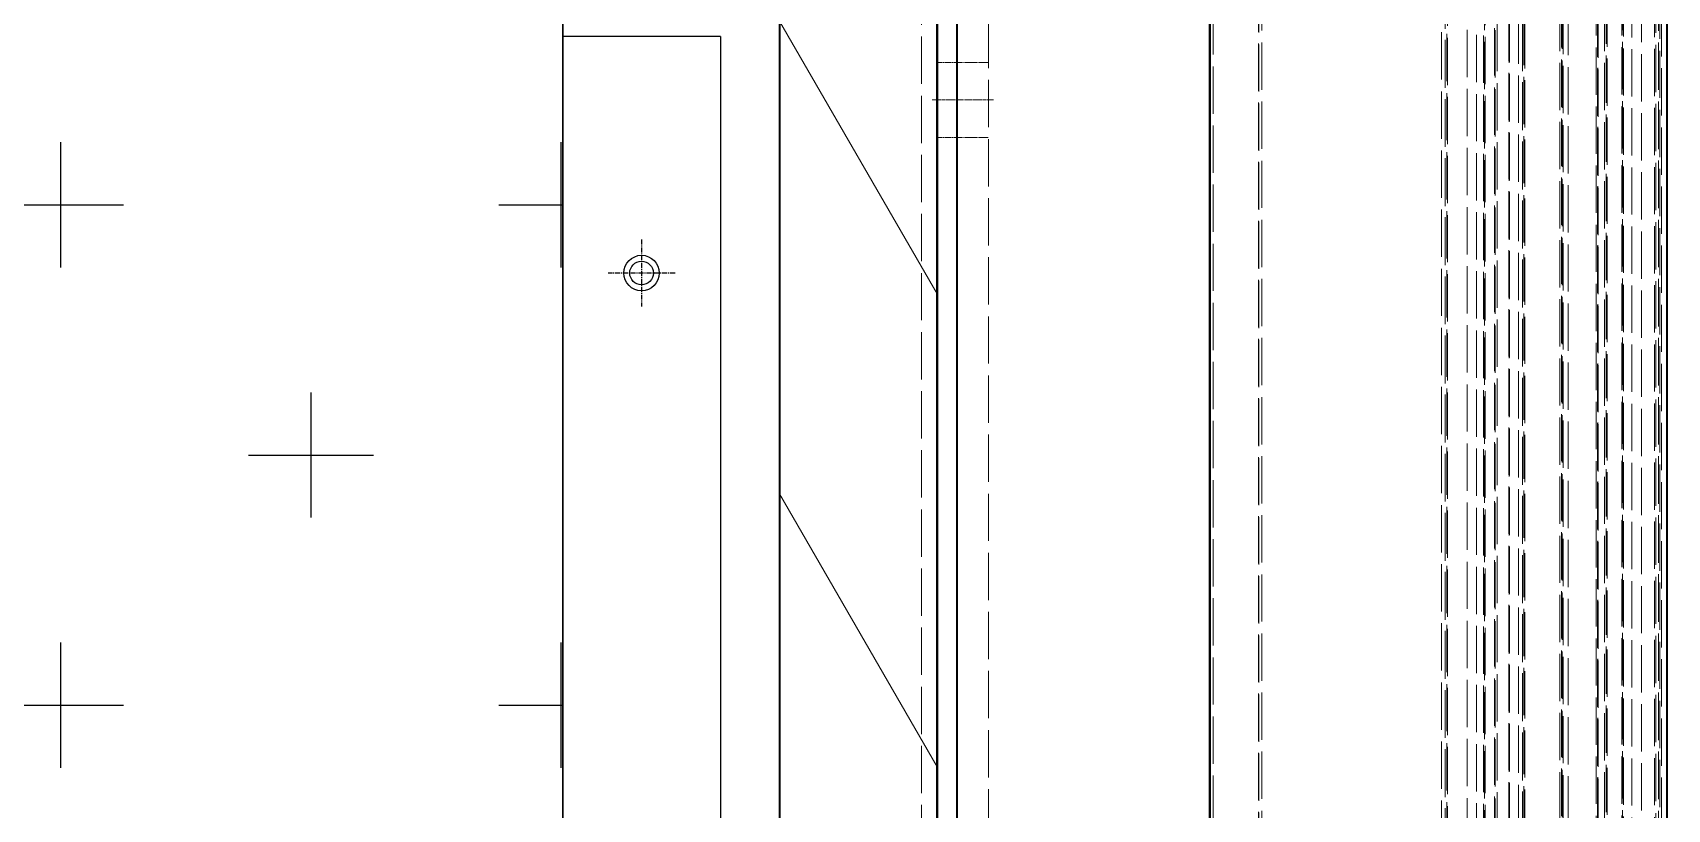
# Model space of a CAD drawing. Header units: millimetres. Extents: x 2113 to 34376, y 2901 to 25715.
# Drawn here: x 13423.9 to 13838.7, y 11868.1 to 12065.2 of the extents above; entities that cross this region are included whole.
import ezdxf

# ---------------------------------------------------------------- set-up
doc = ezdxf.new("R2010")
doc.units = ezdxf.units.MM
for name, pattern in [('CENTER', [2, 1.25, -0.25, 0.25, -0.25]), ('DASHDOT', [18.5, 12, -3, 0.5, -3]), ('DASHED', [15, 12, -3])]:
    doc.linetypes.add(name, pattern=pattern)
doc.layers.add('center', color=1, linetype='CENTER')

# ---------------------------------------------------------------- blocks, each defined once
blk = doc.blocks.new('A$C55E021B5')
at = {"color": 7, "lineweight": 35}
for p, q in [((1375, 38.5), (1375, 2102.5)), ((1415, 2102.5), (1415, 38.5)), ((1370, 2070.5), (1370, 209.79)), ((1370, 2070.5), (1370, 209.79)), ((1375, 70.5), (1375, 2070.5)), ((1375, 2070.5), (1375, 209.79)), ((1189.73, 265.45), (1189.73, 907.45)), ((1305.81, 385.67), (1305.81, 698.22))]:
    blk.add_line(p, q, dxfattribs=at)
at = {"color": 7, "linetype": 'DASHED', "lineweight": 13}
for p, q in [((1362, 2074.5), (1362, 66.5)), ((1370, 2074.5), (1370, 66.5)), ((1379, 1050.5), (1379, 38.5)), ((1304.99, 385.95), (1304.99, 1035.81)), ((1292.61, 377.02), (1292.61, 1028.38)), ((1293.34, 376.54), (1293.34, 1027.98)), ((1293.45, 376.76), (1293.45, 1028.16)), ((1216.42, 312.42), (1216.42, 970.94)), ((1216.54, 312.72), (1216.54, 971.23)), ((1214.86, 310.78), (1214.86, 969.39)), ((1216.14, 311.06), (1216.14, 969.65)), ((1217.02, 311.84), (1217.02, 970.4)), ((1245.65, 304.19), (1245.65, 963.09)), ((1247.01, 304.6), (1247.01, 963.48)), ((1245.51, 303.22), (1245.51, 962.16)), ((1246.08, 302.49), (1246.08, 961.45)), ((1246.12, 302.65), (1246.12, 961.61)), ((1205.03, 297.95), (1205.03, 957.05)), ((1205.29, 298.7), (1205.29, 957.77)), ((1205.69, 296.81), (1205.69, 955.93)), ((1207.26, 295.15), (1207.26, 954.3)), ((1207.33, 295.57), (1207.33, 954.72)), ((1207.44, 295.38), (1207.44, 954.53)), ((1201.1, 287.15), (1201.1, 946.37)), ((1235.96, 288.49), (1235.96, 947.71)), ((1235.96, 288.45), (1235.96, 947.68)), ((1236.1, 287.15), (1236.1, 946.37)), ((1236.38, 288.78), (1236.38, 948.01)), ((1238.11, 288.94), (1238.11, 948.17)), ((1240.54, 290.24), (1240.54, 949.45)), ((1196.27, 284.06), (1196.27, 943.27)), ((1198.7, 285.32), (1198.7, 944.55)), ((1200.81, 285.52), (1200.81, 944.74)), ((1201.23, 285.85), (1201.23, 945.07)), ((1201.24, 285.81), (1201.24, 945.03)), ((1229.76, 279.07), (1229.76, 938.22)), ((1229.87, 278.89), (1229.87, 938.03)), ((1229.93, 279.29), (1229.93, 938.44)), ((1232.89, 276.7), (1232.89, 935.79)), ((1233.45, 275.15), (1233.45, 934.2)), ((1233.55, 275.61), (1233.55, 934.67)), ((1192, 271.96), (1192, 930.9)), ((1192.01, 272.03), (1192.01, 930.97)), ((1192.61, 271.43), (1192.61, 930.35)), ((1193, 270.4), (1193, 929.28)), ((1191.61, 269.93), (1191.61, 928.79)), ((1191.23, 265.46), (1191.23, 924.1)), ((1225.91, 262.42), (1225.91, 920.89)), ((1226.18, 263.27), (1226.18, 921.79)), ((1227.53, 263.62), (1227.53, 922.15)), ((1226.47, 261.74), (1226.47, 920.16)), ((1226.51, 261.91), (1226.51, 920.34)), ((1207.82, 240.77), (1207.82, 897.17))]:
    blk.add_line(p, q, dxfattribs=at)
at = {"color": 7, "lineweight": 13}
blk.add_line((1305.68, 385.43), (1305.68, 697.43), dxfattribs=at)
at = {"color": 7, "lineweight": 13, "ltscale": 0.133334}
blk.add_line((1415, 694.47), (1375, 625.19), dxfattribs=at)
at = {"color": 7, "linetype": 'DASHED', "lineweight": 13, "ltscale": 0.013334}
for p, q in [((1370, 683.92), (1362, 683.92)), ((1370, 664.92), (1362, 664.92))]:
    blk.add_line(p, q, dxfattribs=at)
at = {"color": 7, "linetype": 'DASHED', "lineweight": 13, "ltscale": 0.008333}
for p, q in [((1375, 683.92), (1370, 683.92)), ((1375, 664.92), (1370, 664.92))]:
    blk.add_line(p, q, dxfattribs=at)
at = {"color": 7, "linetype": 'DASHDOT', "lineweight": 13, "ltscale": 0.025999}
blk.add_line((1376.3, 674.42), (1360.7, 674.42), dxfattribs=at)
at = {"color": 7, "lineweight": 13, "ltscale": 0.133333}
blk.add_line((1415, 574.47), (1375, 505.19), dxfattribs=at)
blk = doc.blocks.new('A$C3FF200C2')
for p, q in [((40, 805), (0, 805)), ((0, 805), (0, 0)), ((40, 805), (40, 0))]:
    blk.add_line(p, q)
blk = doc.blocks.new('1')
h = blk.add_hatch()
h.set_pattern_fill('CROSS', color=5, scale=10)
h.set_pattern_definition([(0, (-670352.89, 25356.47), (63.5, 63.5), [31.75, -95.25]), (90, (-670337.02, 25340.595), (-63.5, 63.5), [31.75, -95.25])])
h.paths.add_polyline_path([(13558.41, 14418.68), (13058.41, 14418.68), (13058.41, 10940.68), (13558.41, 10940.68)])
for p, q in [((13558.41, 14460.68), (13558.41, 10860.68)), ((13558.41, 11376.22), (13558.41, 13682.22))]:
    blk.add_line(p, q)
for radius in [4.5, 3]:
    blk.add_circle((13578.41, 12004.22), radius)
at = {"layer": 'center'}
for p, q in [((13578.41, 12012.72), (13578.41, 11995.72)), ((13586.91, 12004.22), (13569.91, 12004.22))]:
    blk.add_line(p, q, dxfattribs=at)
at = {"xscale": -1}
blk.add_blockref('A$C55E021B5', (15028.41, 11373.72), dxfattribs=at)
blk.add_blockref('A$C3FF200C2', (13558.41, 11259.23))

msp = doc.modelspace()

# ---------------------------------------------------------------- block references
msp.add_blockref('1', (0, 0))

doc.saveas('drawing.dxf')
